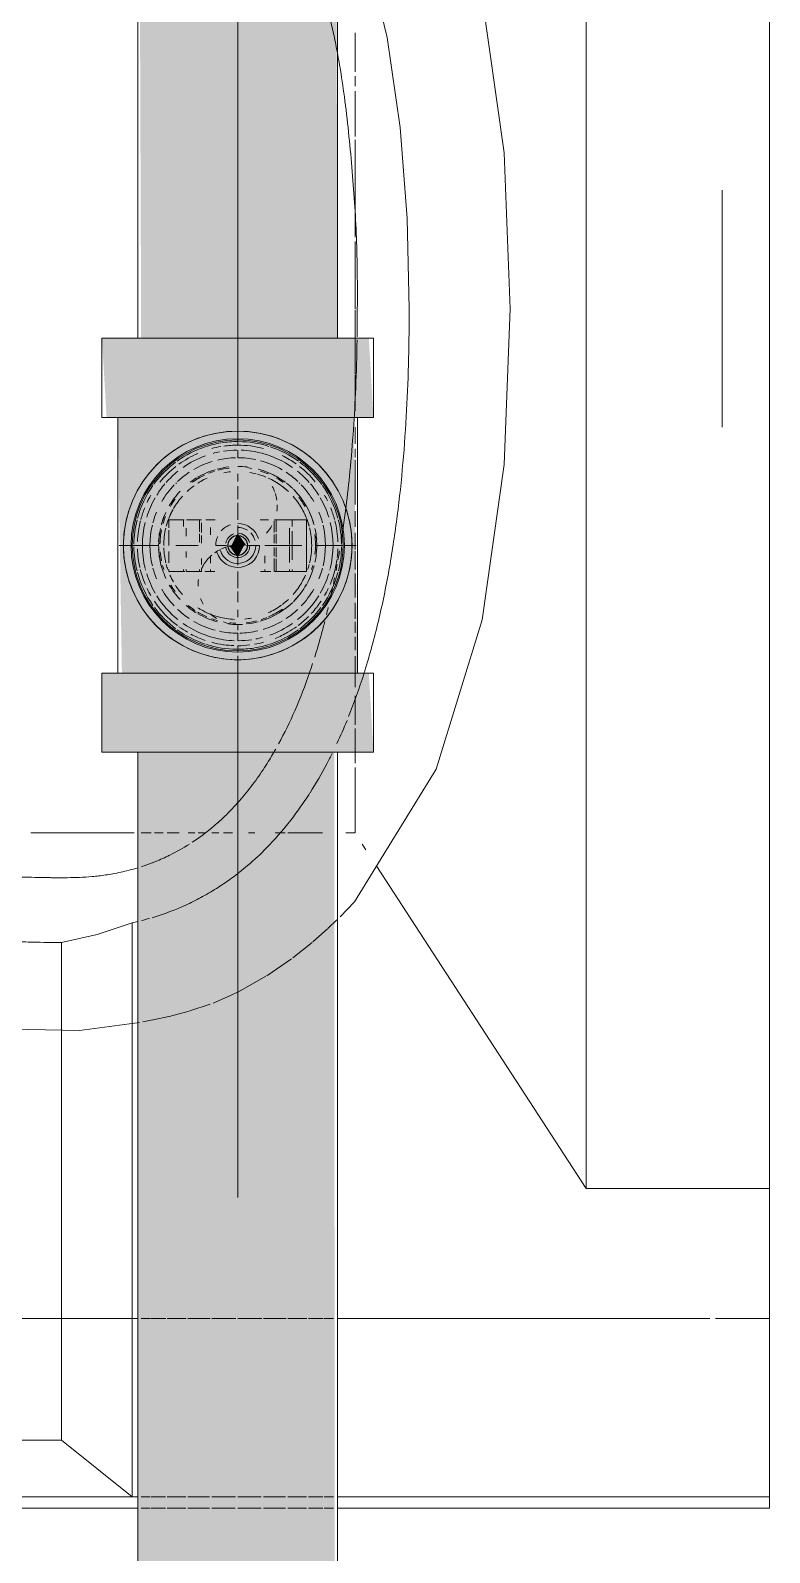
# Model space of a CAD drawing. Header units: millimetres. Extents: x -4000 to 187956, y -58990 to 162485.
# Drawn here: x 12106.3 to 12262.2, y 136237.7 to 136558.7 of the extents above; entities that cross this region are included whole.
import ezdxf

# ---------------------------------------------------------------- set-up
doc = ezdxf.new("R2010")
doc.units = ezdxf.units.MM
doc.linetypes.add('Dash 1_16_', pattern=[317.5, 158.75, -158.75])
for name, color, linetype, lineweight in [('F-SPRN', 3, 'Continuous', 9), ('P-PIPE', 3, 'Continuous', 9), ('P-PIPE-CNTR', 3, 'Continuous', 9), ('P-SANR-FIXT', 6, 'Continuous', 9)]:
    doc.layers.add(name, color=color, linetype=linetype, lineweight=lineweight)

# ---------------------------------------------------------------- blocks, each defined once
blk = doc.blocks.new('WCPan-SquattingPan-Vitra-ArkitektSeries-5952 - CMPX502N-V830-FFS - TANG 1')
at = {"layer": 'P-SANR-FIXT', "color": 250}
for p, q in [((250.56, 212.38), (-250.56, 212.38)), ((250.56, 212.38), (250.56, 121.3)), ((252.96, 212.38), (250.56, 212.38)), ((252.96, 121.3), (252.96, 212.38)), ((129.51, 77.95), (250.56, 77.95)), ((250.56, 77.95), (238.61, 63.05)), ((250.56, 79.13), (250.56, 77.95)), ((250.56, -314.32), (250.56, 77.95)), ((252.96, -390.25), (252.96, 79.13)), ((238.61, 63.05), (133.65, 63.05)), ((238.61, 38.12), (238.61, 63.05))]:
    blk.add_line(p, q, dxfattribs=at)
at = {"layer": 'P-SANR-FIXT', "color": 252}
for p, q in [((-23.55, 212.38), (-185.38, 212.38)), ((-7.73, 212.38), (-25, 212.38)), ((25, 212.38), (-25, 212.38)), ((25, 212.38), (-7.73, 212.38)), ((185.5, 212.38), (25, 212.38)), ((185.5, 173.73), (185.5, 212.38)), ((185.5, 212.38), (212.95, 212.38)), ((212.95, 212.38), (212.95, 200.97)), ((252.96, 212.38), (212.95, 212.38)), ((-25, 202.38), (20.23, 202.38)), ((-25, 202.38), (25, 202.38)), ((20.23, 202.38), (25, 202.38)), ((212.95, 199.81), (212.95, 121.3)), ((185.5, 173.73), (-184.71, 173.73)), ((117.43, 129.42), (185.5, 173.73)), ((-12.54, 124.95), (0, 124.95)), ((0.22, 124.95), (6.25, 124.95)), ((110.55, 56.6), (110.55, 78.35)), ((212.95, 79.13), (212.95, 38.12))]:
    blk.add_line(p, q, dxfattribs=at)
at = {"layer": 'P-SANR-FIXT', "color": 253}
for p, q in [((25, 212.38), (-23.55, 212.38)), ((112.91, 126.48), (114.09, 127.25)), ((-58.16, 124.95), (-49.94, 124.95)), ((-49.02, 124.95), (-46.95, 124.95)), ((-45.86, 124.95), (-36.28, 124.95)), ((-35.64, 124.95), (-15.07, 124.95)), ((-14.16, 124.95), (-12.54, 124.95)), ((81.63, 124.95), (87.76, 124.95)), ((88.55, 124.95), (93.32, 124.95)), ((93.32, 124.95), (95.86, 124.95)), ((96.73, 124.95), (109.72, 124.95)), ((110.55, 123.02), (110.55, 124.91))]:
    blk.add_line(p, q, dxfattribs=at)
at = {"layer": 'P-SANR-FIXT', "color": 243}
for p, q in [((6.25, 124.95), (10.49, 124.95)), ((33.54, 124.95), (36.64, 124.95)), ((59.11, 124.95), (60.87, 124.95)), ((66.03, 124.95), (68.38, 124.95)), ((130.77, 119.15), (133.54, 116.02)), ((133.62, 115.93), (136.88, 111.84)), ((212.95, 118.23), (212.95, 115.12)), ((212.95, 114.81), (212.95, 110.76)), ((137.11, 111.52), (140.68, 106.32)), ((212.95, 110.4), (212.95, 105.67)), ((140.78, 106.16), (144.05, 100.38)), ((212.95, 105.28), (212.95, 100.22)), ((144.14, 100.2), (144.85, 98.72)), ((212.95, 99.83), (212.95, 94.76)), ((144.85, 98.72), (146.41, 95.04)), ((146.66, 94.37), (148.07, 90.12)), ((212.95, 94.4), (212.95, 89.67)), ((148.11, 89.99), (149.23, 85.77)), ((110.55, 85.31), (110.55, 87.84)), ((212.95, 89.36), (212.95, 85.31)), ((110.55, 82.66), (110.55, 84.52)), ((149.25, 85.66), (149.97, 82.36)), ((212.95, 85.07), (212.95, 81.96)), ((110.55, 79.85), (110.55, 81.94)), ((149.98, 82.29), (150.38, 80.2)), ((212.95, 81.81), (212.95, 79.85))]:
    blk.add_line(p, q, dxfattribs=at)
at = {"layer": 'P-SANR-FIXT', "color": 9}
for p, q in [((10.49, 124.95), (13.84, 124.95)), ((14.05, 124.95), (18.47, 124.95)), ((19.02, 124.95), (21.58, 124.95)), ((24.95, 124.95), (28.47, 124.95)), ((29.53, 124.95), (31.4, 124.95)), ((31.85, 124.95), (33.54, 124.95)), ((36.72, 124.95), (41.26, 124.95)), ((42.71, 124.95), (45.98, 124.95)), ((47.25, 124.95), (50.8, 124.95)), ((51.1, 124.95), (52.91, 124.95)), ((52.97, 124.95), (54.97, 124.95)), ((55.85, 124.95), (59.11, 124.95)), ((62.03, 124.95), (65.41, 124.95)), ((69.22, 124.95), (71.99, 124.95)), ((73.28, 124.95), (76.77, 124.95)), ((76.95, 124.95), (79.82, 124.95)), ((110.55, 116.88), (110.55, 118.1)), ((110.55, 115.12), (110.55, 116.84)), ((110.55, 110.76), (110.55, 115.08)), ((110.55, 108.09), (110.55, 110.19)), ((110.55, 102.5), (110.55, 103.79)), ((110.55, 97.22), (110.55, 99.08)), ((110.55, 94.76), (110.55, 96.22)), ((110.55, 91.84), (110.55, 93.48)), ((110.55, 89.78), (110.55, 91.17))]:
    blk.add_line(p, q, dxfattribs=at)
at = {"layer": 'P-SANR-FIXT', "color": 254}
blk.add_line((109.72, 124.95), (110.55, 124.95), dxfattribs=at)
at = {"layer": 'P-SANR-FIXT', "color": 25}
for p, q in [((128.9, 121.11), (130.71, 119.22)), ((212.95, 120.43), (212.95, 118.47))]:
    blk.add_line(p, q, dxfattribs=at)
at = {"layer": 'P-SANR-FIXT', "color": 16}
for p, q in [((250.56, 120.38), (250.56, 118.47)), ((252.96, 118.47), (252.96, 120.38)), ((250.56, 118.16), (250.56, 115.12)), ((252.96, 115.12), (252.96, 118.16)), ((250.56, 114.71), (250.56, 110.76)), ((252.96, 110.76), (252.96, 114.71)), ((250.56, 110.28), (250.56, 105.67)), ((252.96, 105.67), (252.96, 110.27)), ((250.56, 105.16), (250.56, 100.22)), ((252.96, 100.22), (252.96, 105.15)), ((250.56, 99.71), (250.56, 94.76)), ((252.96, 94.76), (252.96, 99.7)), ((250.56, 94.28), (250.56, 89.67)), ((252.96, 89.67), (252.96, 94.28)), ((250.56, 89.27), (250.56, 85.31)), ((252.96, 85.31), (252.96, 89.26)), ((250.56, 85), (250.56, 81.96)), ((252.96, 81.96), (252.96, 84.99)), ((250.56, 81.76), (250.56, 79.85)), ((252.96, 79.85), (252.96, 81.76))]:
    blk.add_line(p, q, dxfattribs=at)
at = {"layer": 'P-SANR-FIXT', "color": 252, "flags": 128}
for points in [[(-65.64, 151.75), (-32.88, 156.4), (0, 157.68)], [(0, 157.68), (32.87, 156.4), (65.64, 151.75), (97.11, 142.05), (125.05, 124.81), (128.23, 121.79)], [(150.51, 79.47), (152.19, 66.81), (151.63, 38.12)]]:
    blk.add_lwpolyline(points, dxfattribs=at)
at = {"layer": 'P-SANR-FIXT', "color": 250, "flags": 128}
for points in [[(0, 136.38), (-19.05, 135.95), (-38.22, 134.5), (-57.15, 131.73), (-75.73, 127.21), (-90.94, 121.48)], [(133.65, 63.05), (131.99, 70.57), (129.51, 77.95)]]:
    blk.add_lwpolyline(points, dxfattribs=at)
at = {"layer": 'P-SANR-FIXT', "color": 250}
for points, knots in [([(77.05, 126.79), (76.63, 126.92), (72.75, 128.14), (65.19, 130.16), (54.55, 132.3), (43.7, 133.93), (32.53, 135.12), (17.68, 136.15), (6.8, 136.38), (0, 136.38)], [0.4913522, 0.4913522, 0.4913522, 0.4913522, 0.5, 0.5714286, 0.6428571, 0.7142857, 0.7857143, 0.8571429, 1, 1, 1, 1]), ([(-51.13, 121.74), (-49, 122.09), (-44.39, 122.78), (-37.27, 123.6), (-29.83, 124.31), (-22.41, 124.89), (-12.48, 125.39), (-5, 125.49), (0, 125.43)], [-0.08178677, -0.08178677, -0.08178677, -0.08178677, -0.07142857, -0.05952381, -0.04761905, -0.03571429, -0.02380952, 0, 0, 0, 0]), ([(0, -316.53), (-2.57, -316.65), (-6.63, -316.75), (-12.49, -316.73), (-17.03, -316.62), (-22.03, -316.49), (-27.44, -316.33), (-31.89, -316.08), (-35.25, -315.76), (-37.21, -315.49), (-38.69, -315.25), (-40.15, -315), (-42.63, -314.54), (-45.97, -313.77), (-49.1, -312.78), (-51.51, -311.78), (-53.28, -310.94), (-55.05, -309.93), (-57.41, -308.36), (-60.28, -306.11), (-62.85, -303.76), (-64.39, -302.23), (-65.18, -301.4), (-65.73, -300.82), (-66.22, -300.25), (-66.81, -299.51), (-67.67, -298.23), (-68.35, -296.82), (-68.87, -295.48), (-69.15, -294.67), (-69.37, -294.04), (-69.54, -293.58), (-69.69, -293.2), (-69.81, -292.91), (-69.94, -292.61), (-70.09, -292.26), (-70.31, -291.73), (-70.54, -291.12), (-70.78, -290.45), (-70.99, -289.81), (-71.19, -289.15), (-71.39, -288.44), (-71.61, -287.68), (-71.89, -286.73), (-72.14, -285.92), (-72.3, -285.45), (-72.45, -285.02), (-72.63, -284.48), (-72.87, -283.64), (-73.24, -282.3), (-73.68, -280.62), (-74.15, -278.85), (-74.56, -277.26), (-75.02, -275.49), (-75.69, -273.02), (-77.01, -268.32), (-79.26, -260.33), (-81.89, -250.19), (-84.17, -240.47), (-85.92, -232.4), (-87.84, -223.11), (-90.01, -212.53), (-92.31, -201.03), (-94.68, -188.88), (-97.05, -176.38), (-99.34, -163.8), (-101.12, -153.5), (-102.43, -145.49), (-103.34, -139.7), (-104.2, -133.91), (-105.33, -125.94), (-106.67, -115.71), (-108.18, -103.26), (-110.06, -86.83), (-112.11, -67.27), (-114.14, -47.68), (-115.47, -34.04), (-116.07, -25.77), (-116.42, -20.03), (-116.64, -15.92), (-116.84, -12.43), (-117.01, -9.49), (-117.15, -7.15), (-117.31, -4.76), (-117.5, -1.64), (-117.72, 2.21), (-117.96, 6.71), (-118.26, 12.58), (-118.59, 19.7), (-118.95, 27.84), (-119.28, 36.03), (-119.56, 44.17), (-119.79, 51.56), (-119.92, 57.74), (-120.01, 61.98), (-120.06, 64.86), (-120, 66.8), (-119.87, 68.43), (-119.72, 69.84), (-119.54, 71.34), (-119.29, 73.25), (-118.9, 75.6), (-118.39, 77.69), (-118.04, 78.86), (-117.97, 79.08)], [-1, -1, -1, -1, -0.9761905, -0.9642857, -0.952381, -0.9404762, -0.9285714, -0.9166667, -0.9107143, -0.9047619, -0.9017857, -0.8988095, -0.8928571, -0.8809524, -0.8690476, -0.8630952, -0.8571429, -0.8511905, -0.8452381, -0.8333333, -0.8214286, -0.8154762, -0.8125, -0.8095238, -0.8065476, -0.8035714, -0.797619, -0.7857143, -0.7797619, -0.7738095, -0.7708333, -0.7678571, -0.764881, -0.7633929, -0.7619048, -0.7589286, -0.7559524, -0.75, -0.7440476, -0.7380952, -0.7321429, -0.7261905, -0.7202381, -0.7142857, -0.7083333, -0.702381, -0.6964286, -0.6904762, -0.6845238, -0.6785714, -0.672619, -0.6696429, -0.6666667, -0.6636905, -0.6607143, -0.6547619, -0.6428571, -0.6309524, -0.625, -0.6190476, -0.6130952, -0.6071429, -0.6011905, -0.5952381, -0.5892857, -0.5833333, -0.577381, -0.5744048, -0.5714286, -0.5684524, -0.5654762, -0.5595238, -0.5535714, -0.547619, -0.5357143, -0.5238095, -0.5119048, -0.5, -0.4940476, -0.4880952, -0.4821429, -0.4791667, -0.4761905, -0.4732143, -0.4702381, -0.4642857, -0.4583333, -0.452381, -0.4404762, -0.4285714, -0.4166667, -0.4047619, -0.3928571, -0.3809524, -0.3690476, -0.3571429, -0.3452381, -0.3392857, -0.3333333, -0.327381, -0.3214286, -0.3095238, -0.297619, -0.2948705, -0.2948705, -0.2948705, -0.2948705]), ([(117.9, 79.12), (118.27, 77.88), (118.88, 75.48), (119.45, 72.3), (119.77, 69.47), (119.93, 66.83), (119.98, 64.71), (119.99, 63.03), (119.99, 62.01), (119.98, 61.16), (119.97, 60.06), (119.93, 58.25), (119.86, 55.26), (119.75, 51.42), (119.64, 47.54), (119.53, 44.03), (119.42, 40.71), (119.29, 36.98), (119.11, 31.92), (118.92, 26.93), (118.73, 22.47), (118.58, 19.03), (118.44, 16.16), (118.31, 13.45), (118.19, 10.96), (118.07, 8.66), (117.96, 6.69), (117.85, 4.57), (117.69, 1.79), (117.49, -1.72), (117.23, -5.98), (116.95, -10.31), (116.66, -14.74), (116.26, -20.61), (115.51, -30.84), (114.35, -45.2), (112.27, -68.07), (109.21, -96.69), (105.5, -125.36), (102.12, -148.02), (99.36, -165), (96.36, -181.94), (93.51, -196.84), (91.28, -207.81), (89.79, -214.88), (88.65, -220.17), (87.48, -225.47), (86.49, -229.85), (85.66, -233.44), (84.91, -236.67), (84.11, -240.05), (83.22, -243.76), (82.25, -247.78), (81.22, -251.94), (80.18, -256.07), (79.26, -259.65), (78.18, -263.8), (76.91, -268.61), (75.82, -272.63), (74.96, -275.78), (74.1, -278.92), (73.15, -282.36), (72.21, -285.67), (71.41, -288.37), (70.37, -291.52), (69.25, -294.43), (68.05, -296.98), (67.13, -298.69), (66.09, -300.32), (64.44, -302.55), (61.91, -305.27), (58.14, -308.26), (54.39, -310.43), (51.04, -311.95), (47.42, -313.32), (42.84, -314.6), (38.33, -315.36), (34.88, -315.75), (31.62, -316.04), (27.15, -316.34), (22.37, -316.52), (18.42, -316.6), (14.39, -316.65), (9.97, -316.64), (5.12, -316.57), (1.82, -316.53), (0, -316.53)], [0.2279412, 0.2279412, 0.2279412, 0.2279412, 0.2352941, 0.2426471, 0.25, 0.2573529, 0.2647059, 0.2683824, 0.2720588, 0.2738971, 0.2757353, 0.2794118, 0.2830882, 0.2867647, 0.2904412, 0.2922794, 0.2941176, 0.2977941, 0.3014706, 0.3088235, 0.3161765, 0.3235294, 0.3308824, 0.3382353, 0.3455882, 0.3492647, 0.3529412, 0.3566176, 0.3602941, 0.3676471, 0.375, 0.3823529, 0.3897059, 0.3970588, 0.4117647, 0.4411765, 0.4705882, 0.5294118, 0.5882353, 0.6176471, 0.6470588, 0.6764706, 0.7058824, 0.7242647, 0.7334559, 0.7426471, 0.7518382, 0.7610294, 0.765625, 0.7702206, 0.7794118, 0.7886029, 0.7977941, 0.8069853, 0.8115809, 0.8161765, 0.8207721, 0.8253676, 0.8299632, 0.832261, 0.8345588, 0.8391544, 0.84375, 0.8483456, 0.8529412, 0.8621324, 0.8667279, 0.8713235, 0.8759191, 0.8805147, 0.8897059, 0.8988971, 0.9080882, 0.9126838, 0.9172794, 0.9264706, 0.9356618, 0.9402574, 0.9448529, 0.9540441, 0.9632353, 0.9678309, 0.9724265, 0.9816176, 0.9908088, 1, 1, 1, 1]), ([(133, 38.12), (133.02, 38.49), (133.05, 39.59), (133.13, 41.91), (133.21, 44.37), (133.3, 47.23), (133.41, 50.94), (133.53, 55.18), (133.61, 58.72), (133.65, 60.9), (133.65, 62.09), (133.65, 62.73), (133.65, 63.05)], [0, 0, 0, 0, 0.125, 0.25, 0.3125, 0.375, 0.5, 0.625, 0.75, 0.875, 0.9375, 1, 1, 1, 1])]:
    blk.add_open_spline(points, degree=3, knots=knots, dxfattribs=at)
for points in [[(0, 125.43), (1.94, 125.43), (3.93, 125.42), (5.94, 125.39)], [(129.51, 77.95), (129.41, 78.37), (129.32, 78.78), (129.22, 79.2)]]:
    blk.add_open_spline(points, degree=3, dxfattribs=at)
at = {"layer": 'P-SANR-FIXT', "color": 16}
for points, knots in [([(6.57, 125.38), (9.89, 125.33), (16.15, 125.16), (25.48, 124.65), (31.4, 124.17), (34.34, 123.88)], [0.0118174, 0.0118174, 0.0118174, 0.0118174, 0.02941176, 0.04411765, 0.05882353, 0.05882353, 0.05882353, 0.05882353]), ([(-87.31, 111.09), (-85.62, 111.78), (-81.64, 113.31), (-74.48, 115.82), (-68.07, 117.83), (-62.99, 119.24), (-59.33, 120.14), (-55.74, 120.91), (-52.99, 121.42), (-51.45, 121.68), (-51.13, 121.74)], [-0.14285714, -0.14285714, -0.14285714, -0.14285714, -0.13095238, -0.11904762, -0.10714286, -0.10119048, -0.0952381, -0.08928571, -0.08333333, -0.08178677, -0.08178677, -0.08178677, -0.08178677]), ([(65.93, 118.58), (66.8, 118.36), (69.33, 117.69), (71.84, 116.95), (73.47, 116.44)], [0.11304925, 0.11304925, 0.11304925, 0.11304925, 0.11764706, 0.12644007, 0.12644007, 0.12644007, 0.12644007]), ([(74.84, 116), (75.48, 115.79), (78.83, 114.67), (84.51, 112.48), (89.47, 110.08), (91.75, 108.84)], [0.12890414, 0.12890414, 0.12890414, 0.12890414, 0.13235294, 0.14705882, 0.16015766, 0.16015766, 0.16015766, 0.16015766]), ([(108.19, 111.13), (107.25, 111.87), (105.26, 113.35), (103.19, 114.75), (102.1, 115.44)], [0.2623006, 0.2623006, 0.2623006, 0.2623006, 0.28571429, 0.3110205, 0.3110205, 0.3110205, 0.3110205]), ([(95.9, 106.41), (96.04, 106.32), (97.4, 105.46), (99.91, 103.74), (102.22, 101.91), (103.36, 100.93)], [0.168272, 0.168272, 0.168272, 0.168272, 0.16911765, 0.17647059, 0.18382353, 0.18382353, 0.18382353, 0.18382353]), ([(118.83, 100.59), (118.37, 101.17), (116.73, 103.17), (114.99, 105.03), (113.7, 106.3)], [0.16426312, 0.16426312, 0.16426312, 0.16426312, 0.17857143, 0.21428571, 0.21428571, 0.21428571, 0.21428571]), ([(103.36, 100.93), (104.5, 99.96), (106.22, 98.36), (107.84, 96.62), (108.39, 96)], [0.18382353, 0.18382353, 0.18382353, 0.18382353, 0.19117647, 0.19513351, 0.19513351, 0.19513351, 0.19513351]), ([(122.73, 94.97), (122.12, 95.97), (120.9, 97.85), (119.56, 99.66), (118.9, 100.5)], [0.12028181, 0.12028181, 0.12028181, 0.12028181, 0.14285714, 0.16350743, 0.16350743, 0.16350743, 0.16350743]), ([(125.39, 90.02), (124.88, 91.1), (124.04, 92.73), (123.12, 94.33), (122.78, 94.88)], [0.08389783, 0.08389783, 0.08389783, 0.08389783, 0.10714286, 0.11966102, 0.11966102, 0.11966102, 0.11966102]), ([(127.25, 85.62), (126.92, 86.52), (126.34, 87.97), (125.69, 89.39), (125.43, 89.94)], [0.0526542, 0.0526542, 0.0526542, 0.0526542, 0.07142857, 0.08332366, 0.08332366, 0.08332366, 0.08332366]), ([(115.25, 85.86), (115.73, 84.87), (116.28, 83.65), (116.75, 82.44), (116.84, 82.22)], [0.214970137, 0.214970137, 0.214970137, 0.214970137, 0.220588235, 0.221896456, 0.221896456, 0.221896456, 0.221896456])]:
    blk.add_open_spline(points, degree=3, knots=knots, dxfattribs=at)
for points in [[(86.02, 123.59), (83.07, 124.77), (80.09, 125.83), (77.05, 126.79)], [(34.34, 123.88), (36.82, 123.64), (39.28, 123.37), (41.73, 123.06)], [(91.69, 121.14), (90.08, 121.89), (88.47, 122.59), (86.84, 123.26)], [(95.96, 119.01), (95.25, 119.39), (94.52, 119.76), (93.8, 120.12)], [(102.06, 115.47), (100.08, 116.73), (98.04, 117.91), (95.96, 119.01)], [(113.7, 106.3), (111.97, 108), (110.14, 109.59), (108.24, 111.09)], [(92.87, 108.22), (93.89, 107.64), (94.9, 107.04), (95.88, 106.42)], [(108.43, 95.96), (109.92, 94.28), (111.3, 92.49), (112.51, 90.64)], [(112.89, 90.05), (113.76, 88.69), (114.54, 87.29), (115.23, 85.9)], [(128.42, 82.16), (128.07, 83.3), (127.69, 84.43), (127.28, 85.55)], [(116.85, 82.19), (117.14, 81.43), (117.4, 80.69), (117.64, 79.95)], [(129.03, 79.95), (128.89, 80.52), (128.73, 81.08), (128.57, 81.64)]]:
    blk.add_open_spline(points, degree=3, dxfattribs=at)
at = {"layer": 'P-SANR-FIXT', "color": 12}
for points, knots in [([(41.73, 123.06), (42.19, 123), (43.3, 122.86), (44.41, 122.71), (45.06, 122.61)], [0.071213805, 0.071213805, 0.071213805, 0.071213805, 0.073529412, 0.076862911, 0.076862911, 0.076862911, 0.076862911]), ([(51.09, 121.69), (51.29, 121.65), (51.92, 121.55), (52.55, 121.43), (52.98, 121.36)], [0.087191795, 0.087191795, 0.087191795, 0.087191795, 0.088235294, 0.090470178, 0.090470178, 0.090470178, 0.090470178]), ([(58.84, 120.22), (59.28, 120.13), (60.02, 119.97), (60.76, 119.81), (61.06, 119.74)], [0.100641, 0.100641, 0.100641, 0.100641, 0.102941176, 0.104509003, 0.104509003, 0.104509003, 0.104509003])]:
    blk.add_open_spline(points, degree=3, knots=knots, dxfattribs=at)
for points in [[(45.06, 122.61), (45.9, 122.5), (46.73, 122.38), (47.56, 122.25)], [(53.91, 121.19), (54.34, 121.11), (54.77, 121.03), (55.2, 120.95)], [(63.03, 119.29), (63.54, 119.17), (64.06, 119.05), (64.57, 118.92)]]:
    blk.add_open_spline(points, degree=3, dxfattribs=at)
at = {"layer": 'P-SANR-FIXT', "color": 1}
for points in [[(47.56, 122.25), (48.08, 122.17), (48.6, 122.09), (49.12, 122.01)], [(56.74, 120.65), (57.19, 120.56), (57.64, 120.47), (58.09, 120.38)]]:
    blk.add_open_spline(points, degree=3, dxfattribs=at)
blk = doc.blocks.new('CMF2_NHAXUONG_A_rvt-1-FFS - TANG 1')
at = {"layer": 'P-SANR-FIXT', "color": 250, "lineweight": 9, "rotation": 269.9999999999997}
blk.add_blockref('WCPan-SquattingPan-Vitra-ArkitektSeries-5952 - CMPX502N-V830-FFS - TANG 1', (12049.79, 136500.01), dxfattribs=at)
blk = doc.blocks.new('Sprinkler_Up - DN20-V1028-FFS - TANG 1')
at = {"layer": 'F-SPRN', "transparency": 33554534}
for points in [[(-22.24, 0), (-3.89, 0.74), (-1.73, 2.89), (-1.16, 3.47), (-0.58, 4.05), (0.58, 4.05), (1.16, 3.47), (1.73, 2.89), (4.63, 0), (22.24, 0), (17.82, 13.2), (6.87, 21.15), (-8.37, 20.06), (-17.99, 13.07), (-20.54, 5.23)], [(0, -16.67), (4.31, -16.1), (11.79, -11.79), (16.1, -4.31), (16.1, 4.31), (9.94, 13.2), (8.33, 14.44), (0, 16.67), (-4.31, 16.1), (-11.79, 11.79), (-16.1, 4.31), (-16.1, -4.31), (-11.79, -11.79), (-8.33, -14.44)], [(0, -15.6), (7.8, -13.51), (14.65, -5.05), (15.07, -4.04), (15.07, 4.04), (13.51, 7.8), (7.8, 13.51), (0, 15.6), (-8.37, 13.07), (-11.03, 11.03), (-15.07, 4.04), (-15.07, -4.04), (-11.03, -11.03), (-7.8, -13.51)], [(-10.9, -5.48), (-10.9, 5.4), (-14.51, 5.4), (-14.51, -5.48)], [(-7.66, -5.48), (-8.37, 5.4), (-10.9, 5.4), (-10.9, -5.48), (-8.37, -5.48)], [(0, -5.48), (0, 5.4), (-7.66, 5.4), (-7.66, -5.48)], [(0, 0), (5.71, 0), (2.85, 4.94), (-2.85, 4.94), (-5.71, 0)], [(-4.63, 0), (4.63, 0), (0, 4.63)], [(7.66, -5.48), (7.66, 5.4), (0, 5.4), (0, -5.48)], [(10.9, -5.48), (10.9, 5.4), (7.66, 5.4), (7.66, -5.48), (9.34, -5.48)], [(14.51, -5.48), (14.51, 5.4), (10.9, 5.4), (10.9, -5.48)], [(-6.87, -21.15), (6.87, -21.15), (17.99, -13.07), (22.24, 0), (3.89, -0.74), (1.73, -2.89), (1.16, -3.47), (0.48, -5.05), (-0.58, -4.05), (-1.16, -3.47), (-1.73, -2.89), (-4.63, 0), (-22.24, 0), (-17.99, -13.07), (-8.37, -20.06)], [(2.85, -4.94), (5.71, 0), (-5.71, 0), (-2.85, -4.94)], [(0, -4.63), (4.63, 0), (-4.63, 0)], [(0, -2.56), (1.34, 0), (-1.82, 0)], [(-1.34, 0), (1.82, 0), (0, 2.56)]]:
    blk.add_hatch(color=1, dxfattribs=at).paths.add_polyline_path(points)
at = {"layer": 'F-SPRN', "color": 1}
for p, q in [((-11.46, 5.4), (-14.51, 5.4)), ((-14.51, 5.4), (-11.26, 5.4)), ((-14.51, 5.4), (-14.51, 3.68)), ((-14.51, 3.25), (-14.51, 0)), ((-11.46, 5.4), (-11.46, 4.02)), ((-10.9, 1.94), (-10.9, 3.61)), ((-10.82, 5.4), (-8.37, 5.4)), ((-8.08, 5.4), (-10.82, 5.4)), ((-8.37, 5.4), (-7.66, 5.4)), ((-8.08, 5.4), (-8.08, 2.85)), ((-7.66, 4.78), (-7.66, 2.73)), ((-7.66, 4.78), (-7.66, 2.73)), ((-6.7, 5.4), (-4.74, 5.4)), ((-5.75, 3.75), (-5.75, 2.2)), ((4.74, 5.4), (6.52, 5.4)), ((7.66, 5.2), (7.66, 2.73)), ((7.66, 5.2), (7.66, 2.73)), ((7.74, 5.4), (10.82, 5.4)), ((10.82, 5.4), (8.08, 5.4)), ((8.08, 5.4), (8.08, 2.85)), ((10.9, 5.4), (14.51, 5.4)), ((10.9, 3.61), (10.9, 0.2)), ((14.51, 5.4), (11.46, 5.4)), ((11.46, 5.4), (11.46, 4.02)), ((14.51, 5.4), (14.51, -5.48)), ((-8.08, 2.46), (-8.08, 0.66)), ((-7.66, 2.09), (-7.66, 0.47)), ((-7.66, 2.09), (-7.66, 0.47)), ((-2.07, 0.13), (-2.08, 0.04)), ((-2.08, 0.04), (-2.08, 0)), ((-2.08, 0), (-2.08, -0.08)), ((-1.82, 1), (-1.86, 0.93)), ((-1.78, 1.07), (-1.82, 1)), ((-1.74, 1.14), (-1.78, 1.07)), ((-0.55, 2), (-0.63, 1.98)), ((-0.47, 2.02), (-0.55, 2)), ((0.02, 2.08), (-0.06, 2.08)), ((0.9, 1.87), (0.83, 1.9)), ((2, 0.57), (1.97, 0.65)), ((2.08, 0), (2.08, 0.08)), ((2.08, -0.04), (2.08, 0)), ((7.66, 2.28), (7.66, 0.45)), ((7.66, 2.28), (7.66, 0.45)), ((8.08, 2.46), (8.08, 0.42)), ((11.46, 3.01), (11.46, 0.16)), ((-14.51, -1.31), (-14.51, -3.68)), ((-10.9, -2.56), (-10.9, -1.31)), ((-7.66, -2.73), (-7.66, -3.99)), ((-7.66, -2.73), (-7.66, -3.99)), ((-5.75, -2.33), (-5.75, -3.75)), ((-0.02, -2.08), (0.06, -2.08)), ((5.75, -2.2), (5.75, -3.75)), ((7.66, -0.45), (7.66, -2.28)), ((7.66, -0.45), (7.66, -2.28)), ((7.66, -2.73), (7.66, -5.05)), ((7.66, -2.73), (7.66, -5.05)), ((8.08, -0.42), (8.08, -2.46)), ((8.08, -2.85), (8.08, -5.48)), ((10.9, -0.2), (10.9, -3.61)), ((11.46, -0.16), (11.46, -3.01)), ((-14.51, -5.05), (-14.51, -5.48)), ((-11.13, -5.48), (-14.51, -5.48)), ((-14.51, -5.48), (-11.46, -5.48)), ((-11.46, -5.05), (-11.46, -5.48)), ((-10.9, -5.48), (-10.9, -5.05)), ((-10.81, -5.48), (-8.08, -5.48)), ((-7.66, -5.48), (-10.81, -5.48)), ((-8.08, -5.05), (-8.08, -5.48)), ((-7.66, -5.05), (-7.66, -5.48)), ((-7.66, -5.05), (-7.66, -5.48)), ((-6.96, -5.48), (-5.75, -5.48)), ((-4.8, -5.48), (-6.96, -5.48)), ((-5.75, -5.05), (-5.75, -5.48)), ((6.96, -5.48), (4.8, -5.48)), ((5.75, -5.05), (5.75, -5.48)), ((5.75, -5.48), (6.96, -5.48)), ((7.66, -5.05), (7.66, -5.48)), ((7.66, -5.05), (7.66, -5.48)), ((10.81, -5.48), (7.74, -5.48)), ((8.08, -5.48), (10.81, -5.48)), ((10.9, -5.05), (10.9, -5.48)), ((14.51, -5.48), (10.9, -5.48)), ((11.46, -5.05), (11.46, -5.48)), ((11.46, -5.48), (14.51, -5.48))]:
    blk.add_line(p, q, dxfattribs=at)
at = {"layer": 'F-SPRN', "color": 1, "flags": 128}
for points in [[(-1.93, 0.77), (-1.96, 0.7), (-1.98, 0.62), (-2.01, 0.54), (-2.03, 0.46), (-2.04, 0.38), (-2.06, 0.29), (-2.07, 0.21), (-2.07, 0.13)], [(-1.86, 0.93), (-1.9, 0.85), (-1.93, 0.77)], [(-0.94, 1.85), (-1.01, 1.81), (-1.08, 1.77), (-1.15, 1.73), (-1.22, 1.68), (-1.29, 1.63), (-1.35, 1.58), (-1.41, 1.52), (-1.47, 1.46), (-1.53, 1.4), (-1.59, 1.34), (-1.64, 1.28), (-1.69, 1.21), (-1.74, 1.14)], [(-0.63, 1.98), (-0.71, 1.95), (-0.79, 1.92), (-0.86, 1.89), (-0.94, 1.85)], [(-0.06, 2.08), (-0.14, 2.07), (-0.23, 2.06), (-0.31, 2.05), (-0.39, 2.04), (-0.47, 2.02)], [(0.83, 1.9), (0.75, 1.94), (0.67, 1.96), (0.6, 1.99), (0.52, 2.01), (0.43, 2.03), (0.35, 2.05), (0.27, 2.06), (0.19, 2.07), (0.11, 2.07), (0.02, 2.08)], [(1.32, 1.6), (1.26, 1.65), (1.19, 1.7), (1.12, 1.75), (1.05, 1.79), (0.98, 1.83), (0.9, 1.87)], [(1.76, 1.1), (1.71, 1.17), (1.67, 1.24), (1.62, 1.31), (1.56, 1.37), (1.51, 1.43), (1.45, 1.49), (1.39, 1.55), (1.32, 1.6)], [(1.97, 0.65), (1.94, 0.73), (1.91, 0.81), (1.88, 0.88), (1.84, 0.96), (1.8, 1.03), (1.76, 1.1)], [(2.08, 0.08), (2.07, 0.17), (2.06, 0.25), (2.05, 0.33), (2.04, 0.41), (2.02, 0.49), (2, 0.57)], [(-2.08, -0.08), (-2.07, -0.17), (-2.06, -0.25), (-2.05, -0.33)], [(-2.05, -0.33), (-2.04, -0.41), (-2.02, -0.49), (-2, -0.57), (-1.97, -0.65), (-1.94, -0.73), (-1.91, -0.81), (-1.88, -0.88), (-1.84, -0.96), (-1.8, -1.03), (-1.76, -1.1), (-1.71, -1.17), (-1.67, -1.24), (-1.62, -1.31), (-1.56, -1.37), (-1.51, -1.43), (-1.45, -1.49), (-1.39, -1.55), (-1.32, -1.6), (-1.26, -1.65), (-1.19, -1.7), (-1.12, -1.75), (-1.05, -1.79), (-0.98, -1.83), (-0.9, -1.87), (-0.83, -1.9), (-0.75, -1.94), (-0.67, -1.96), (-0.6, -1.99), (-0.52, -2.01), (-0.43, -2.03), (-0.35, -2.05), (-0.27, -2.06), (-0.19, -2.07), (-0.11, -2.07), (-0.02, -2.08)], [(0.06, -2.08), (0.14, -2.07), (0.23, -2.06), (0.31, -2.05), (0.39, -2.04), (0.47, -2.02), (0.55, -2), (0.63, -1.98), (0.71, -1.95), (0.79, -1.92), (0.86, -1.89), (0.94, -1.85), (1.01, -1.81), (1.08, -1.77), (1.15, -1.73), (1.22, -1.68), (1.29, -1.63), (1.35, -1.58), (1.41, -1.52), (1.47, -1.46), (1.53, -1.4), (1.59, -1.34), (1.64, -1.28), (1.69, -1.21), (1.74, -1.14), (1.78, -1.07), (1.82, -1), (1.86, -0.93), (1.9, -0.85), (1.93, -0.77), (1.96, -0.7), (1.98, -0.62), (2.01, -0.54), (2.03, -0.46), (2.04, -0.38), (2.06, -0.29), (2.07, -0.21), (2.07, -0.13), (2.08, -0.04)]]:
    blk.add_lwpolyline(points, dxfattribs=at)
at = {"layer": 'F-SPRN', "color": 1}
for radius, start, end in [(22.24, 360, 180), (21.9, 108.2621, 125.7507), (21.9, 99.348, 107.901), (21.9, 90.145, 98.8503), (21.9, 72.5583, 89.4624), (21.9, 54.2493, 71.7379), (21.9, 126.6942, 142.518), (16.67, 96.4143, 105), (16.67, 96.4143, 105), (16.67, 83.0684, 90), (16.67, 83.0684, 90), (16.67, 53.0131, 75), (16.67, 60, 75), (21.9, 37.482, 53.3058), (21.9, 142.518, 144), (16.67, 121.4181, 126.9869), (16.67, 121.4181, 126.9869), (15.6, 120, 122.6562), (15.6, 120, 122.6562), (16.67, 120, 120.171), (16.67, 120, 120.171), (16.67, 106.5995, 120), (16.67, 106.5995, 120), (15.6, 114.4363, 119.9813), (15.6, 114.4363, 119.9813), (15.6, 95.5762, 100.6843), (15.6, 95.5762, 100.6843), (15.6, 75.573, 80.5892), (15.6, 75.573, 80.5892), (15.6, 67.5614, 74.5481), (15.6, 67.5614, 74.5481), (15.6, 60.0187, 65.5637), (15.6, 60.0187, 65.5637), (15.6, 46.7922, 60), (15.6, 52.841, 60), (16.67, 53.0131, 60), (21.9, 36, 37.482), (21.9, 144.7698, 164.8151), (16.67, 136.7213, 149.931), (16.67, 136.7213, 149.931), (15.6, 138.4214, 150), (15.6, 138.4214, 150), (15.6, 126.205, 133.2078), (15.6, 126.205, 133.2078), (15.6, 46.7922, 52.841), (15.6, 30, 41.5786), (15.6, 30, 41.5786), (16.67, 30, 43.2787), (16.67, 30, 43.2787), (21.9, 15.1849, 35.2302), (16.67, 155.3879, 164.9693), (16.67, 155.3879, 164.9693), (15.6, 150.9409, 165), (15.6, 150.9409, 156.3845), (15.6, 23.6155, 29.5646), (15.6, 15, 29.5646), (16.67, 15, 24.6121), (16.67, 15, 24.6121), (21.9, 165.6773, 179.2615), (16.67, 167.6802, 180), (16.67, 167.6802, 180), (15.6, 166.4265, 180), (15.6, 166.4265, 180), (15.6, 159.6139, 165), (4.63, 109.0192, 138.2703), (4.63, 109.0192, 138.2703), (4.63, 17.9592, 90), (4.63, 17.9592, 90), (3.81, 57.0577, 90), (15.6, 15, 20.3861), (15.6, 360, 13.6618), (15.6, 0, 13.6618), (16.67, 360, 12.3198), (16.67, 0, 12.3198), (21.9, 0.7385, 14.3227), (4.63, 155.7832, 180), (4.63, 155.7832, 180), (2.56, 109.0192, 168.8278), (2.56, 109.0192, 168.8278), (2.04, 109.0192, 180), (2.56, 14.5599, 90), (2.56, 14.5599, 90), (2.04, 10.4703, 90), (3.81, 16.1605, 43.8358), (22.24, 180, 360), (21.9, 180.7385, 194.1154), (16.67, 180, 192.3198), (16.67, 180, 192.3198), (15.6, 181.9082, 193.6618), (15.6, 181.9082, 193.6618), (4.63, 197.9592, 0), (4.63, 197.9592, 360), (3.81, 196.1605, 360), (2.56, 191.1677, 0), (2.56, 191.1677, 360), (2.04, 190.4703, 0), (15.6, 346.3382, 360), (15.6, 346.3382, 360), (16.67, 347.6802, 360), (16.67, 347.6802, 360), (21.9, 345.8846, 359.2615), (21.9, 195.1849, 215.2302), (16.67, 195, 197.7376), (16.67, 195, 197.7376), (16.67, 197.7376, 204.6121), (16.67, 197.7376, 204.6121), (15.6, 195, 199.0241), (15.6, 195, 199.0241), (15.6, 203.6155, 209.5646), (15.6, 203.6155, 209.5646), (15.6, 330.4354, 336.3845), (15.6, 330.4354, 336.3845), (15.6, 340.9759, 345), (15.6, 340.9759, 345), (16.67, 335.3879, 342.2624), (16.67, 335.3879, 342.2624), (16.67, 342.2624, 345), (16.67, 342.2624, 345), (21.9, 324.7698, 344.8151), (16.67, 210.069, 223.2787), (16.67, 210.069, 223.2787), (15.6, 212.5472, 221.5786), (15.6, 212.5472, 221.5786), (15.6, 318.4214, 330), (15.6, 318.4214, 330), (16.67, 316.7213, 330), (16.67, 316.7213, 330), (16.67, 229.4249, 238.5819), (16.67, 229.4249, 238.5819), (16.67, 286.5995, 310.5751), (16.67, 286.5995, 310.5751), (15.6, 300, 306.205), (15.6, 300, 306.205), (15.6, 307.159, 313.2078), (15.6, 307.159, 313.2078), (21.9, 216.7299, 233.3058), (15.6, 237.3438, 240), (15.6, 237.3438, 240), (16.67, 239.829, 240), (16.67, 239.829, 240), (16.67, 240, 255), (16.67, 240, 255), (15.6, 240.0187, 254.5481), (15.6, 240.0187, 254.5481), (15.6, 255, 267.64), (15.6, 255, 267.64), (15.6, 275.5762, 280.6843), (15.6, 275.5762, 280.6843), (15.6, 294.4363, 299.9813), (15.6, 294.4363, 299.9813), (21.9, 306.6942, 323.2701), (21.9, 234.2493, 251.7379), (16.67, 263.0684, 270), (16.67, 263.0684, 270), (16.67, 276.4143, 285), (16.67, 276.4143, 285), (21.9, 288.2621, 305.7507), (21.9, 252.5583, 269.4624), (21.9, 270.145, 278.8503), (21.9, 279.348, 287.901)]:
    blk.add_arc((0, 0), radius, start, end, dxfattribs=at)
blk = doc.blocks.new('Steel_Transition_Threaded_HoaPhat - Standard-V1032-FFS - TANG 1')
at = {"layer": 'P-PIPE', "lineweight": 13, "transparency": 33554534}
h = blk.add_hatch(color=1, dxfattribs=at)
h.paths.add_polyline_path([(12150, 136427.59), (12159.35, 136429.81), (12161.25, 136430.6), (12165.91, 136434.18), (12169.49, 136438.84), (12171.84, 136445.04), (12172.5, 136450.09), (12171.74, 136455.91), (12167.99, 136463.29), (12165.91, 136466), (12159.35, 136470.36), (12155.83, 136471.82), (12150, 136472.59), (12141.63, 136470.76), (12138.75, 136469.57), (12132.01, 136463.29), (12130.52, 136461.34), (12128.27, 136455.91), (12127.5, 136450.09), (12128.27, 136444.26), (12130.52, 136438.84), (12134.09, 136434.18), (12141.63, 136429.41), (12144.18, 136428.35)])
h.paths.add_polyline_path([(12150, 136429.99), (12141.63, 136431.99), (12139.95, 136432.68), (12135.79, 136435.87), (12132.59, 136440.04), (12130.57, 136445.04), (12129.9, 136450.09), (12130.59, 136455.29), (12135.01, 136463.29), (12135.79, 136464.3), (12141.63, 136468.19), (12144.8, 136469.5), (12150, 136470.19), (12159.35, 136467.79), (12160.05, 136467.49), (12164.99, 136463.29), (12167.41, 136460.14), (12169.42, 136455.29), (12170.1, 136450.09), (12169.42, 136444.89), (12167.41, 136440.04), (12164.21, 136435.87), (12159.35, 136432.39), (12155.2, 136430.67)])
for points in [[(12150, 136429.99), (12150, 136433.69), (12141.8, 136435.88), (12135.8, 136441.89), (12133.6, 136450.09), (12135.8, 136458.29), (12141.8, 136464.29), (12150, 136466.49), (12150, 136470.19), (12141.63, 136468.19), (12139.95, 136467.49), (12135.01, 136463.29), (12132.59, 136460.14), (12130.59, 136455.29), (12129.9, 136450.09), (12130.59, 136444.89), (12132.59, 136440.04), (12135.79, 136435.87), (12141.63, 136431.99), (12144.8, 136430.67)], [(12150, 136429.99), (12159.35, 136432.39), (12160.05, 136432.68), (12164.21, 136435.87), (12167.41, 136440.04), (12169.44, 136445.04), (12170.1, 136450.09), (12169.42, 136455.29), (12164.99, 136463.29), (12164.21, 136464.3), (12159.35, 136467.79), (12155.2, 136469.5), (12150, 136470.19), (12150, 136466.49), (12158.2, 136464.29), (12164.2, 136458.29), (12166.4, 136450.09), (12164.2, 136441.89), (12158.2, 136435.88), (12150, 136433.69)], [(12150, 136431.59), (12154.79, 136432.22), (12159.35, 136434.14), (12163.08, 136437.01), (12166.02, 136440.84), (12167.87, 136445.3), (12168.5, 136450.09), (12167.87, 136454.88), (12166.02, 136459.34), (12162.93, 136463.29), (12159.25, 136466.11), (12154.79, 136467.96), (12150, 136468.59), (12141.63, 136466.47), (12140.75, 136466.11), (12136.92, 136463.17), (12133.98, 136459.34), (12132.13, 136454.88), (12131.5, 136450.09), (12132.24, 136445.04), (12133.98, 136440.84), (12136.92, 136437.01), (12141.63, 136433.7), (12145.21, 136432.22)]]:
    blk.add_hatch(color=1, dxfattribs=at).paths.add_polyline_path(points)
at = {"layer": 'P-PIPE', "color": 20, "lineweight": 13}
for radius, start, end in [(22.5, 90, 270), (22.5, 90, 270), (22.5, 270, 90), (22.5, 270, 90), (20.1, 109.6859, 125.0043), (20.1, 100.9975, 105), (20.1, 90.5246, 98.5089), (20.1, 75.0607, 87.9279), (20.1, 54.9957, 75), (18.5, 106.819, 120), (18.5, 106.819, 120), (18.5, 91.4353, 103.2046), (18.5, 91.4353, 103.2046), (16.4, 96.2132, 104.6042), (18.5, 78.0986, 90), (18.5, 78.0986, 90), (18.5, 59.6328, 75), (18.5, 59.6328, 75), (20.1, 139.8677, 148.1553), (18.5, 136.4297, 150), (18.5, 136.4297, 150), (20.1, 128.8856, 138.6435), (18.5, 134.3867, 135), (18.5, 134.3867, 135), (18.5, 123.4976, 133.2041), (18.5, 123.4976, 133.2041), (16.4, 120.7673, 125.7618), (16.4, 120, 120.7673), (16.4, 115.1607, 120), (16.4, 107.4657, 111.9681), (16.4, 66.9681, 72.9388), (16.4, 54.9488, 60), (16.4, 54.2382, 54.9488), (18.5, 46.7959, 56.5024), (18.5, 46.7959, 56.5024), (20.1, 41.3565, 51.1144), (18.5, 45, 45.6133), (18.5, 45, 45.6133), (18.5, 30, 43.5703), (18.5, 30, 43.5703), (20.1, 31.8447, 40.1323), (20.1, 150, 162.7449), (16.4, 143.5463, 150), (16.4, 30, 38.0319), (20.1, 17.2551, 30), (18.5, 157.6232, 165), (18.5, 157.6232, 165), (16.4, 158.0319, 163.506), (18.5, 15, 22.3768), (18.5, 15, 22.3768), (20.1, 166.0499, 193.9501), (18.5, 166.5939, 193.4061), (18.5, 166.5939, 193.4061), (16.4, 168.5467, 178.9063), (18.5, 346.5939, 13.4061), (18.5, 346.5939, 13.4061), (20.1, 346.0499, 13.9501), (16.4, 353.5463, 8.0319), (16.4, 184.8393, 191.4533), (20.1, 194.5549, 195), (20.1, 197.2551, 210), (18.5, 195, 202.3768), (18.5, 195, 202.3768), (16.4, 195, 198.0462), (16.4, 341.9538, 345), (18.5, 337.6232, 345), (18.5, 337.6232, 344.1268), (20.1, 330, 342.7449), (18.5, 344.1268, 345), (20.1, 345, 345.4451), (18.5, 210, 223.5703), (18.5, 210, 223.5703), (16.4, 210.6635, 216.4537), (18.5, 316.4297, 330), (18.5, 316.4297, 330), (20.1, 211.8447, 231.1144), (16.4, 230.4733, 236.6389), (20.1, 308.8856, 328.1553), (18.5, 226.7959, 236.5024), (18.5, 226.7959, 236.5024), (18.5, 240, 255), (18.5, 240, 255), (16.4, 239.2327, 240), (16.4, 240, 246.5955), (16.4, 250.3629, 255), (16.4, 264.1652, 268.506), (16.4, 276.2132, 283.9063), (16.4, 287.4657, 291.9681), (18.5, 286.819, 300.3672), (18.5, 286.819, 300.3672), (16.4, 293.4045, 305.0512), (18.5, 303.4976, 313.2041), (18.5, 303.4976, 313.2041), (20.1, 234.9957, 255), (20.1, 255.0607, 267.9279), (18.5, 258.0986, 270), (18.5, 258.0986, 270), (18.5, 271.4353, 283.2046), (18.5, 271.4353, 283.2046), (20.1, 280.9975, 285), (20.1, 289.6859, 305.0043), (20.1, 270.5246, 278.5089)]:
    blk.add_arc((12150, 136450.09), radius, start, end, dxfattribs=at)

msp = doc.modelspace()

# ---------------------------------------------------------------- block references
at = {"lineweight": 5}
msp.add_blockref('CMF2_NHAXUONG_A_rvt-1-FFS - TANG 1', (0, 0), dxfattribs=at)

# ---------------------------------------------------------------- next in the draw order: hatches: boundary and pattern name
at = {"layer": 'P-PIPE', "lineweight": 5, "transparency": 33554534}
for points in [[(12139.46, 136493.76), (12150, 136493.76), (12150, 136693.6), (12128.92, 136693.6), (12129.64, 136493.76), (12135.09, 136493.76)], [(12150, 136493.76), (12171.08, 136493.76), (12170.37, 136693.6), (12150, 136693.6), (12150, 136499.79)], [(12135.69, 136477.1), (12150, 136477.1), (12150, 136493.76), (12121.37, 136493.76), (12122.35, 136477.1), (12129.76, 136477.1)], [(12150, 136477.1), (12178.63, 136477.1), (12177.65, 136493.76), (12150, 136493.76), (12150, 136481.54)], [(12145.09, 136423.14), (12150, 136423.14), (12150, 136428.94), (12140.84, 136431.29), (12133.95, 136436.76), (12131.73, 136439.43), (12129.21, 136446.2), (12129.21, 136453.97), (12133.94, 136463.41), (12137.72, 136467.01), (12144.29, 136470.17), (12150, 136471.24), (12150, 136477.1), (12124.72, 136477.1), (12125.58, 136423.14), (12143.46, 136423.14)], [(12161.12, 136423.14), (12175.28, 136423.14), (12174.42, 136477.1), (12150, 136477.1), (12150, 136471.24), (12159.35, 136468.78), (12166.06, 136463.41), (12168.27, 136460.74), (12170.79, 136453.97), (12170.36, 136445.04), (12166.06, 136436.76), (12162.28, 136433.16), (12155.71, 136430), (12150, 136428.94), (12150, 136423.14), (12159.59, 136423.14)], [(12150, 136425.98), (12159.35, 136428.08), (12162.06, 136429.21), (12167.05, 136433.04), (12170.88, 136438.03), (12173.45, 136445.04), (12174.11, 136450.09), (12173.29, 136456.33), (12170, 136463.29), (12167.05, 136467.14), (12159.35, 136472.09), (12156.24, 136473.38), (12150, 136474.2), (12141.63, 136472.49), (12137.95, 136470.97), (12132.95, 136467.14), (12129.12, 136462.14), (12126.71, 136456.33), (12125.89, 136450.09), (12126.71, 136443.85), (12129.12, 136438.03), (12132.95, 136433.04), (12141.63, 136427.68), (12143.85, 136426.79)], [(12141.65, 136435.62), (12142.77, 136437.56), (12141.65, 136441.74), (12142.77, 136445.91), (12145.83, 136448.97), (12157.23, 136454.26), (12158.35, 136458.44), (12156.71, 136463.29), (12155.91, 136464.34), (12150, 136466.79), (12141.63, 136464.53), (12135.54, 136458.44), (12133.3, 136450.09), (12135.54, 136441.74), (12141.63, 136435.64)], [(12122.35, 136406.48), (12150, 136406.48), (12150, 136423.14), (12121.37, 136423.14), (12121.37, 136406.48)], [(12178.63, 136406.48), (12177.65, 136423.14), (12150, 136423.14), (12150, 136406.48), (12177.65, 136406.48)], [(12150, 134725.09), (12150, 136406.48), (12128.92, 136406.48), (12129.64, 134725.09), (12144.55, 134725.09)], [(12150, 134725.09), (12171.08, 134725.09), (12170.37, 136406.48), (12150, 136406.48), (12150, 135076.24)]]:
    msp.add_hatch(color=1, dxfattribs=at).paths.add_polyline_path(points)
at = {"layer": 'P-PIPE', "transparency": 33554534}
msp.add_hatch(color=1, dxfattribs=at).paths.add_polyline_path([(12150, 136433.39), (12159.35, 136436.39), (12161.81, 136438.28), (12166.13, 136445.76), (12166.13, 136454.41), (12160, 136463.29), (12158.35, 136464.55), (12150, 136466.79), (12145.68, 136466.22), (12138.19, 136461.9), (12133.87, 136454.41), (12134.29, 136445.04), (12138.19, 136438.28), (12141.65, 136435.62)])

# ---------------------------------------------------------------- next in the draw order: linework, layer by layer
at = {"layer": 'P-PIPE', "color": 20, "lineweight": 13}
for p, q in [((12128.92, 136693.6), (12128.92, 136493.76)), ((12171.08, 136493.76), (12171.08, 136693.6)), ((12121.37, 136493.76), (12121.37, 136477.1)), ((12128.81, 136493.76), (12121.37, 136493.76)), ((12150, 136493.76), (12121.37, 136493.76)), ((12128.92, 136493.76), (12129.64, 136493.76)), ((12129.72, 136493.76), (12135.09, 136493.76)), ((12135.04, 136493.76), (12129.76, 136493.76)), ((12135.63, 136493.76), (12141.56, 136493.76)), ((12150, 136493.76), (12135.69, 136493.76)), ((12142.53, 136493.76), (12164.37, 136493.76)), ((12164.32, 136493.76), (12150, 136493.76)), ((12178.63, 136493.76), (12150, 136493.76)), ((12164.91, 136493.76), (12170.28, 136493.76)), ((12170.24, 136493.76), (12164.96, 136493.76)), ((12170.37, 136493.76), (12171.08, 136493.76)), ((12178.63, 136493.76), (12171.2, 136493.76)), ((12178.63, 136477.1), (12178.63, 136493.76)), ((12121.37, 136477.1), (12124.6, 136477.1)), ((12121.37, 136477.1), (12150, 136477.1)), ((12124.72, 136477.1), (12124.72, 136423.14)), ((12125.58, 136477.1), (12124.72, 136477.1)), ((12125.58, 136477.1), (12124.72, 136477.1)), ((12125.52, 136477.1), (12134.67, 136477.1)), ((12134.61, 136477.1), (12125.58, 136477.1)), ((12141.56, 136477.1), (12125.58, 136477.1)), ((12141.56, 136477.1), (12135.58, 136477.1)), ((12135.69, 136477.1), (12141.59, 136477.1)), ((12141.59, 136477.1), (12142.59, 136477.1)), ((12143.44, 136477.1), (12150, 136477.1)), ((12150, 136477.1), (12143.46, 136477.1)), ((12150, 136477.1), (12143.46, 136477.1)), ((12150, 136477.1), (12156.56, 136477.1)), ((12150, 136477.1), (12178.63, 136477.1)), ((12156.54, 136477.1), (12150, 136477.1)), ((12156.54, 136477.1), (12150, 136477.1)), ((12175.28, 136477.1), (12157.45, 136477.1)), ((12158.1, 136477.1), (12159.42, 136477.1)), ((12159.43, 136477.1), (12158.13, 136477.1)), ((12159.67, 136477.1), (12164.32, 136477.1)), ((12164.43, 136477.1), (12159.68, 136477.1)), ((12165.34, 136477.1), (12174.48, 136477.1)), ((12175.28, 136477.1), (12165.39, 136477.1)), ((12175.28, 136423.14), (12175.28, 136477.1)), ((12175.41, 136477.1), (12178.63, 136477.1)), ((12121.37, 136423.14), (12121.37, 136406.48)), ((12124.6, 136423.14), (12121.37, 136423.14)), ((12150, 136423.14), (12121.37, 136423.14)), ((12124.72, 136423.14), (12134.61, 136423.14)), ((12124.72, 136423.14), (12141.56, 136423.14)), ((12134.67, 136423.14), (12125.52, 136423.14)), ((12135.58, 136423.14), (12141.56, 136423.14)), ((12141.59, 136423.14), (12135.69, 136423.14)), ((12142.59, 136423.14), (12141.59, 136423.14)), ((12150, 136423.14), (12143.44, 136423.14)), ((12143.46, 136423.14), (12150, 136423.14)), ((12143.46, 136423.14), (12150, 136423.14)), ((12156.56, 136423.14), (12150, 136423.14)), ((12178.63, 136423.14), (12150, 136423.14)), ((12150, 136423.14), (12156.54, 136423.14)), ((12150, 136423.14), (12156.54, 136423.14)), ((12157.45, 136423.14), (12174.42, 136423.14)), ((12164.32, 136423.14), (12158.1, 136423.14)), ((12158.13, 136423.14), (12164.43, 136423.14)), ((12174.48, 136423.14), (12165.34, 136423.14)), ((12165.39, 136423.14), (12174.42, 136423.14)), ((12174.42, 136423.14), (12175.28, 136423.14)), ((12174.42, 136423.14), (12175.28, 136423.14)), ((12178.63, 136423.14), (12175.41, 136423.14)), ((12178.63, 136406.48), (12178.63, 136423.14)), ((12121.37, 136406.48), (12128.81, 136406.48)), ((12121.37, 136406.48), (12150, 136406.48)), ((12128.92, 136406.48), (12128.92, 134725.09)), ((12129.64, 136406.48), (12128.92, 136406.48)), ((12135.09, 136406.48), (12129.72, 136406.48)), ((12129.76, 136406.48), (12135.04, 136406.48)), ((12141.56, 136406.48), (12135.63, 136406.48)), ((12135.69, 136406.48), (12150, 136406.48)), ((12164.37, 136406.48), (12142.53, 136406.48)), ((12150, 136406.48), (12164.32, 136406.48)), ((12150, 136406.48), (12178.63, 136406.48)), ((12170.28, 136406.48), (12164.91, 136406.48)), ((12164.96, 136406.48), (12170.24, 136406.48)), ((12171.08, 136406.48), (12170.37, 136406.48)), ((12171.08, 134725.09), (12171.08, 136406.48)), ((12171.2, 136406.48), (12178.63, 136406.48))]:
    msp.add_line(p, q, dxfattribs=at)
for radius, start, end in [(24.11, 90, 255), (24.11, 90, 270), (24.11, 285, 90), (24.11, 270, 90), (21.15, 113.5274, 125.8689), (21.15, 99.731, 105), (21.15, 90, 98.0211), (21.15, 75, 90), (21.15, 54.4236, 63.62), (21.15, 128.0211, 141.0043), (21.15, 39.3488, 51.9789), (21.15, 150, 154.6013), (21.15, 26.4435, 30), (21.15, 158.0211, 165), (21.15, 15, 21.9789), (21.15, 165.7378, 177.7452), (21.15, 2.0242, 14.2622), (21.15, 182.0242, 192.7707), (21.15, 346.1674, 351.9789), (21.15, 353.0708, 357.9758), (21.15, 193.8326, 195), (21.15, 195, 203.0211), (21.15, 336.9789, 345), (21.15, 345, 346.1674), (21.15, 205.3987, 210), (21.15, 330, 334.6013), (21.15, 213.8363, 218.0211), (21.15, 218.1596, 233.0211), (21.15, 317.2293, 321.8404), (21.15, 321.9789, 326.1637), (21.15, 306.9789, 315), (21.15, 234.1311, 240), (21.15, 242.2293, 246.4726), (21.15, 246.9789, 251.1321), (21.15, 291.9789, 300), (21.15, 300, 305.8689), (21.15, 255, 261.9292), (21.15, 261.9789, 267.7707), (21.15, 270, 276.9789), (21.15, 279.731, 285), (24.11, 255, 255.2105), (24.11, 255.2105, 270), (24.11, 270, 284.7895), (24.11, 284.7895, 285)]:
    msp.add_arc((12150, 136450.09), radius, start, end, dxfattribs=at)
at = {"layer": 'P-PIPE', "color": 1}
for centre, radius, start, end in [((12150, 136458.44), 8.35, 69.0027, 79.2369), ((12150, 136450.09), 16.7, 120, 120.1687), ((12150, 136450.09), 16.7, 52.861, 54.7672), ((12150, 136450.09), 16.7, 46.0317, 51.8726), ((12150, 136458.44), 8.35, 20.1285, 29.0413), ((12150, 136458.44), 8.35, 8.0385, 17.9918), ((12150, 136450.09), 16.7, 39.3092, 45.2846), ((12150, 136450.09), 16.7, 32.3031, 39.2955), ((12150, 136450.09), 16.7, 157.579, 164.2722), ((12150, 136458.44), 8.35, 352.2824, 1.6717), ((12150, 136450.09), 16.7, 23.314, 31.0974), ((12150, 136450.09), 16.7, 16.9375, 22.421), ((12150, 136450.09), 16.7, 170.1108, 177.203), ((12150, 136458.44), 8.35, 316.3183, 330), ((12150, 136450.09), 16.7, 4.3093, 9.8892), ((12150, 136441.74), 8.35, 100.6842, 114.0387), ((12150, 136441.74), 8.35, 90, 100.6842), ((12150, 136458.44), 8.35, 270, 280.6842), ((12150, 136450.09), 16.7, 182.797, 189.8892), ((12150, 136450.09), 16.7, 190.2154, 195.2487), ((12150, 136441.74), 8.35, 131.0366, 150), ((12150, 136441.74), 8.35, 115.6806, 125.5287), ((12150, 136441.74), 8.35, 150, 156.2712), ((12150, 136450.09), 16.7, 328.9026, 336.686), ((12150, 136441.74), 8.35, 172.0327, 181.5407), ((12150, 136450.09), 16.7, 231.8726, 237.203), ((12150, 136441.74), 8.35, 199.9004, 209.0413), ((12150, 136450.09), 16.7, 308.1274, 313.9683), ((12150, 136450.09), 16.7, 314.7154, 320.6908), ((12150, 136450.09), 16.7, 239.8313, 240), ((12150, 136441.74), 8.35, 226.6998, 237.8461), ((12150, 136441.74), 8.35, 249.0027, 259.2369), ((12150, 136450.09), 16.7, 264.6626, 273.5288)]:
    msp.add_arc(centre, radius, start, end, dxfattribs=at)
at = {"layer": 'P-PIPE-CNTR', "color": 1, "linetype": 'Dash 1_16_'}
for p, q in [((12150, 136493.76), (12150, 136693.6)), ((12150, 136493.76), (12150, 136693.6)), ((12150, 136472.59), (12150, 136475.09)), ((12150, 136471.24), (12150, 136472.59)), ((12150, 136468.59), (12150, 136470.19)), ((12150, 136463.6), (12150, 136465.19)), ((12150, 136459.81), (12150, 136462.57)), ((12150, 136455.49), (12150, 136459.1)), ((12150, 136452.65), (12150, 136454.27)), ((12125, 136450.09), (12127.5, 136450.09)), ((12127.76, 136450.09), (12131.5, 136450.09)), ((12131.5, 136450.09), (12133.3, 136450.09)), ((12136.92, 136450.09), (12140.4, 136450.09)), ((12140.43, 136450.09), (12141.63, 136450.09)), ((12145.38, 136450.09), (12147.61, 136450.09)), ((12148.66, 136450.09), (12150, 136450.09)), ((12150, 136450.09), (12150, 136452.14)), ((12150, 136448.03), (12150, 136450.09)), ((12150, 136450.09), (12151.34, 136450.09)), ((12151.82, 136450.09), (12154.63, 136450.09)), ((12155.71, 136450.09), (12163.52, 136450.09)), ((12166.4, 136450.09), (12168.5, 136450.09)), ((12168.5, 136450.09), (12172.24, 136450.09)), ((12172.5, 136450.09), (12175, 136450.09)), ((12150, 136445.91), (12150, 136447.53)), ((12150, 136441.08), (12150, 136444.61)), ((12150, 136438.11), (12150, 136440.36)), ((12150, 136434.98), (12150, 136436.48)), ((12150, 136432.22), (12150, 136433.42)), ((12150, 136429.99), (12150, 136431.59)), ((12150, 136427.59), (12150, 136428.93)), ((12150, 136425.09), (12150, 136426.79)), ((12150, 134725.09), (12150, 136406.48)), ((12150, 134725.09), (12150, 136406.48))]:
    msp.add_line(p, q, dxfattribs=at)
at = {"layer": 'P-PIPE-CNTR', "color": 20, "lineweight": 13}
for p, q in [((12150, 136493.76), (12150, 136474.2)), ((12150, 136474.2), (12150, 136472.59)), ((12150, 136472.59), (12150, 136471.24)), ((12150, 136470.19), (12150, 136468.59)), ((12150, 136465.19), (12150, 136463.6)), ((12150, 136462.57), (12150, 136459.81)), ((12150, 136459.1), (12150, 136456.55)), ((12150, 136454.27), (12150, 136452.65)), ((12150, 136452.14), (12150, 136450.09)), ((12150, 136450.09), (12150, 136448.03)), ((12150, 136447.53), (12150, 136445.91)), ((12150, 136444.61), (12150, 136441.08)), ((12150, 136440.36), (12150, 136438.11)), ((12150, 136436.48), (12150, 136434.98)), ((12150, 136433.39), (12150, 136432.22)), ((12150, 136431.59), (12150, 136429.99)), ((12150, 136428.93), (12150, 136427.62)), ((12150, 136425.98), (12150, 136406.48))]:
    msp.add_line(p, q, dxfattribs=at)

# ---------------------------------------------------------------- next in the draw order: block references
at = {"layer": 'F-SPRN', "color": 1}
msp.add_blockref('Sprinkler_Up - DN20-V1028-FFS - TANG 1', (12150, 136450.09), dxfattribs=at)
at = {"layer": 'P-PIPE', "color": 20, "lineweight": 13}
msp.add_blockref('Steel_Transition_Threaded_HoaPhat - Standard-V1032-FFS - TANG 1', (0, 0), dxfattribs=at)

doc.saveas('drawing.dxf')
